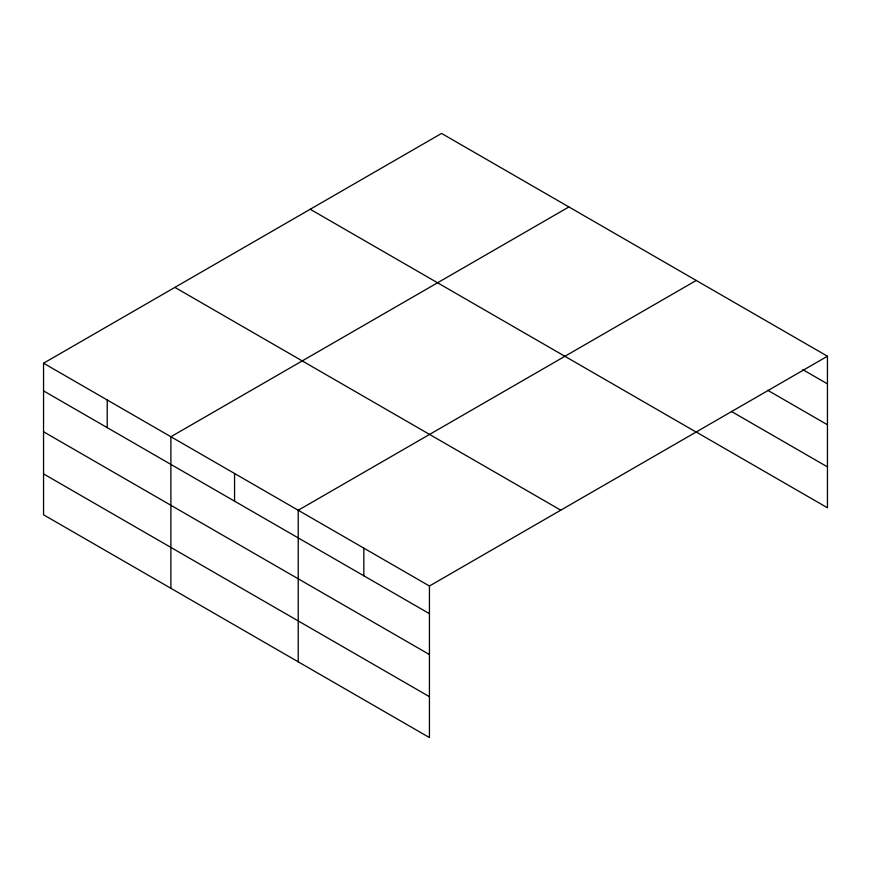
<?xml version="1.0" encoding="UTF-8"?>
<svg xmlns="http://www.w3.org/2000/svg" width="871" height="871" viewBox="0 0 871 871"><rect width="100%" height="100%" fill="white"/><g stroke="black" fill="none" stroke-linecap="round" stroke-linejoin="round"><path stroke-width="1.31" d="M43.55 363.218L429.436 586.009L429.436 737.574L43.55 514.783L43.55 363.218L441.564 133.426L827.45 356.217L827.45 507.782L696.245 432.038M568.905 206.95L170.89 436.741L170.89 588.306M696.245 280.462L298.23 510.254L298.23 661.829M429.436 586.009L827.45 356.217M802.855 369.674L827.45 383.882M767.71 390.273L827.45 424.765M731.39 411.439L827.45 466.889M310.218 209.258L696.103 432.049M174.897 287.386L560.782 510.177M43.55 390.883L429.436 613.674M43.55 431.766L429.436 654.557M43.55 473.9L429.436 696.68M363.838 548.131L363.838 575.796M234.56 473.497L234.56 501.163M107.22 399.974L107.22 427.639"/></g></svg>
